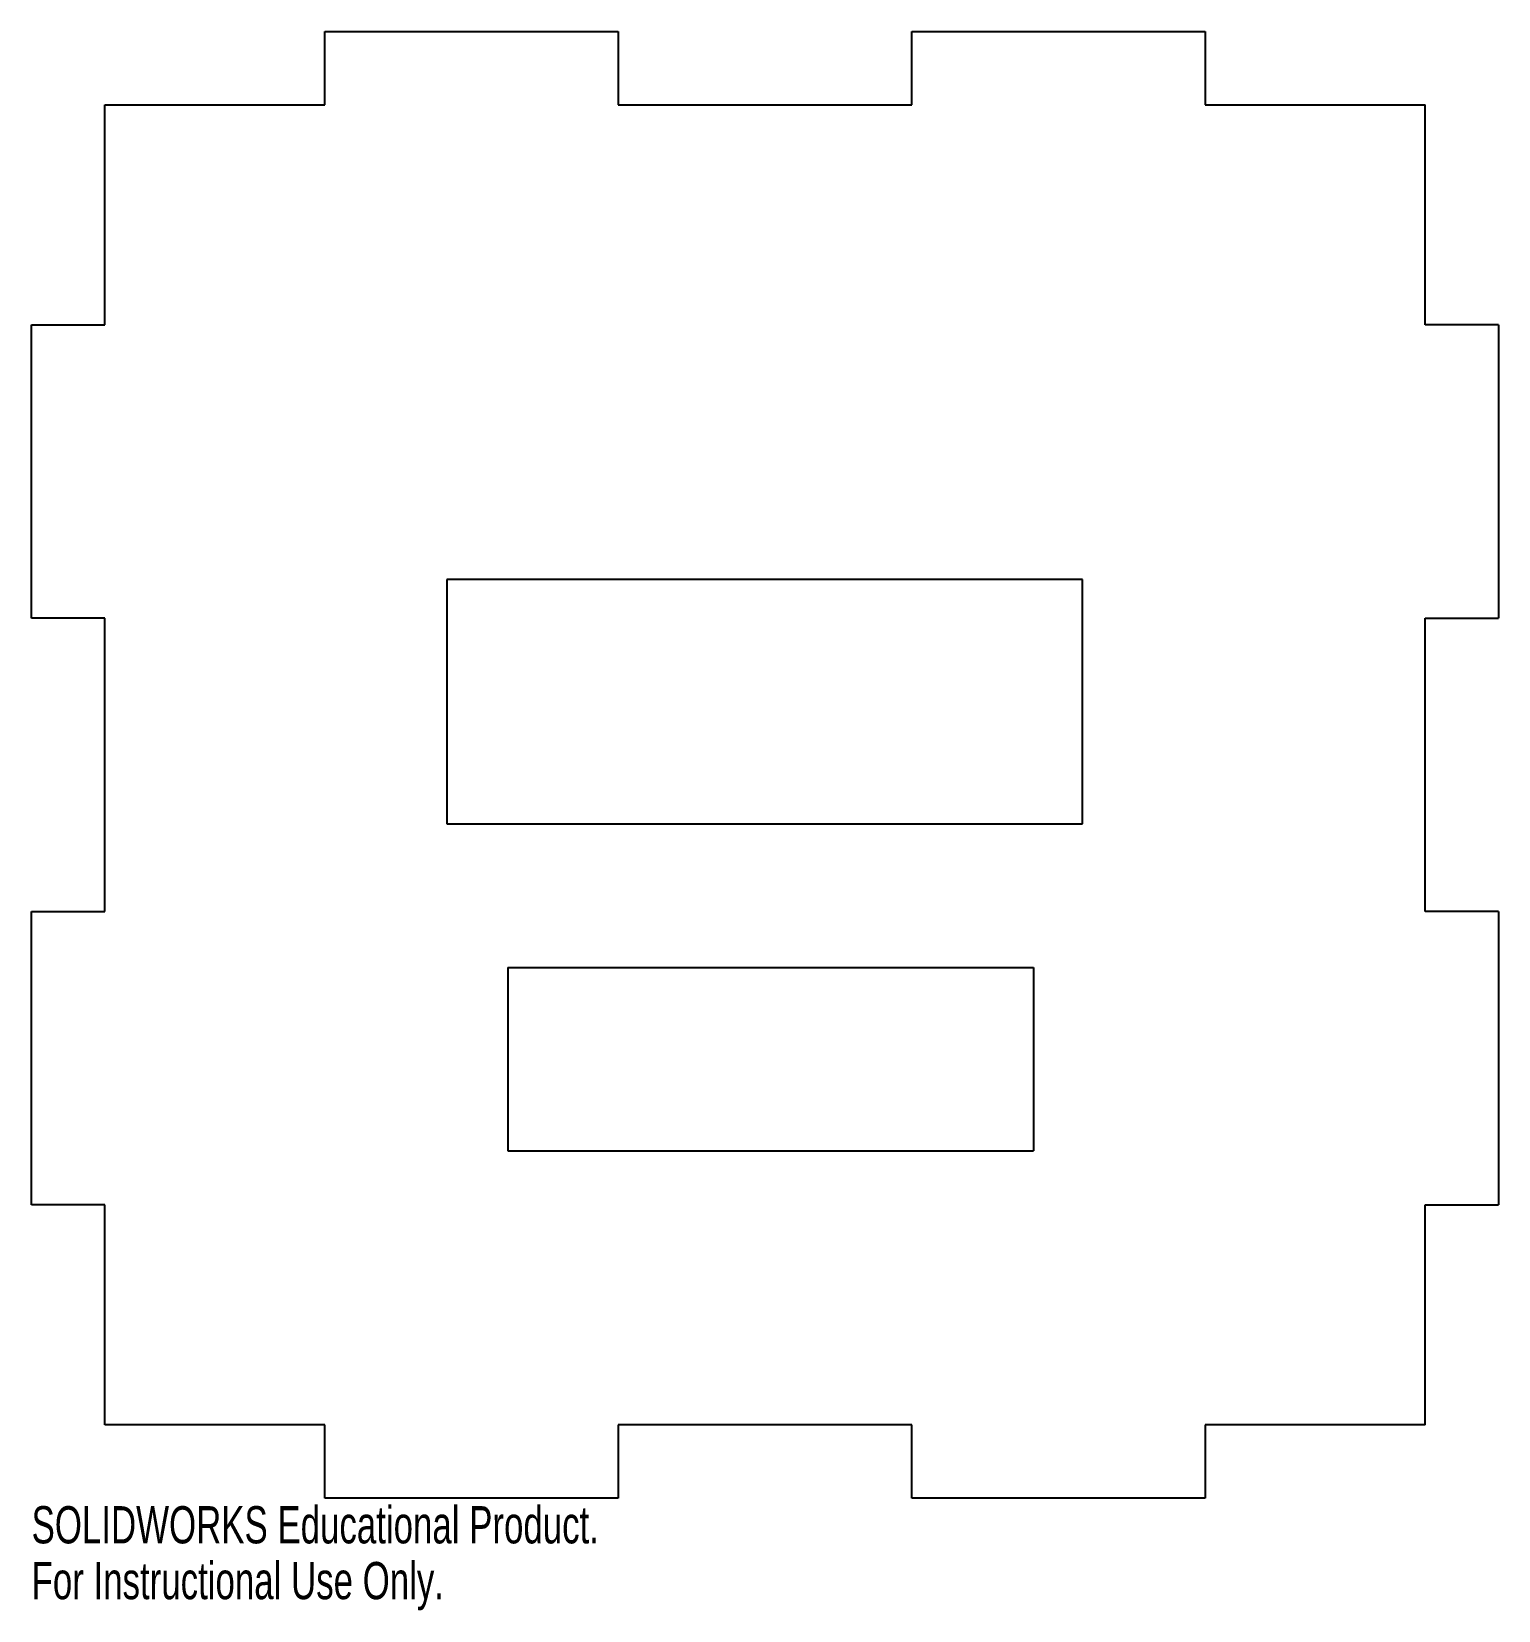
# Model space of a CAD drawing. Header units: inches. Extents: x -7.33 to 0.17, y -7.95 to 0.13.
import ezdxf

# ---------------------------------------------------------------- set-up
doc = ezdxf.new("R2010")
doc.units = ezdxf.units.IN
doc.header["$MEASUREMENT"] = 0
doc.styles.add('SLDTEXTSTYLE0', font='TXT', dxfattribs={"width": 0.7})

msp = doc.modelspace()

# ---------------------------------------------------------------- linework, layer by layer
at = {"color": 7, "linetype": 'Continuous', "lineweight": 25}
for p, q in [((-5.8335, 0.1251), (-4.3335, 0.1251)), ((-5.8335, -0.2499), (-5.8335, 0.1251)), ((-4.3335, 0.1251), (-4.3335, -0.2499)), ((-2.8335, 0.1251), (-1.3335, 0.1251)), ((-2.8335, -0.2499), (-2.8335, 0.1251)), ((-1.3335, 0.1251), (-1.3335, -0.2499)), ((-6.9585, -0.2499), (-5.8335, -0.2499)), ((-6.9585, -1.3749), (-6.9585, -0.2499)), ((-4.3335, -0.2499), (-2.8335, -0.2499)), ((-1.3335, -0.2499), (-0.2085, -0.2499)), ((-0.2085, -1.3749), (-0.2085, -0.2499)), ((-7.3335, -1.3749), (-6.9585, -1.3749)), ((-7.3335, -2.8749), (-7.3335, -1.3749)), ((0.1665, -1.3749), (-0.2085, -1.3749)), ((0.1665, -1.3749), (0.1665, -2.8749)), ((-5.211, -2.6761), (-5.211, -3.9261)), ((-1.961, -2.6761), (-5.211, -2.6761)), ((-1.961, -3.9261), (-1.961, -2.6761)), ((-6.9585, -2.8749), (-7.3335, -2.8749)), ((-6.9585, -4.3749), (-6.9585, -2.8749)), ((-0.2085, -4.3749), (-0.2085, -2.8749)), ((-0.2085, -2.8749), (0.1665, -2.8749)), ((-5.211, -3.9261), (-1.961, -3.9261)), ((-7.3335, -4.3749), (-6.9585, -4.3749)), ((-7.3335, -5.8749), (-7.3335, -4.3749)), ((0.1665, -4.3749), (-0.2085, -4.3749)), ((0.1665, -4.3749), (0.1665, -5.8749)), ((-4.898, -4.6607), (-2.2105, -4.6607)), ((-4.898, -4.6607), (-4.898, -5.5982)), ((-2.2105, -4.6607), (-2.2105, -5.5982)), ((-4.898, -5.5982), (-2.2105, -5.5982)), ((-6.9585, -5.8749), (-7.3335, -5.8749)), ((-6.9585, -6.9999), (-6.9585, -5.8749)), ((-0.2085, -6.9999), (-0.2085, -5.8749)), ((-0.2085, -5.8749), (0.1665, -5.8749)), ((-5.8335, -6.9999), (-6.9585, -6.9999)), ((-5.8335, -7.3749), (-5.8335, -6.9999)), ((-4.3335, -6.9999), (-4.3335, -7.3749)), ((-2.8335, -6.9999), (-4.3335, -6.9999)), ((-2.8335, -7.3749), (-2.8335, -6.9999)), ((-1.3335, -6.9999), (-1.3335, -7.3749)), ((-0.2085, -6.9999), (-1.3335, -6.9999)), ((-4.3335, -7.3749), (-5.8335, -7.3749)), ((-1.3335, -7.3749), (-2.8335, -7.3749))]:
    msp.add_line(p, q, dxfattribs=at)

# ---------------------------------------------------------------- texts
at = {"color": 7, "linetype": 'Continuous', "char_height": 0.1903, "attachment_point": 1, "style": 'SLDTEXTSTYLE0'}
for s, insert in [('SOLIDWORKS Educational Product.', (-7.3335, -7.415)), ('For Instructional Use Only.', (-7.3335, -7.7004))]:
    msp.add_mtext(s, dxfattribs=dict(at, insert=insert))

doc.saveas('drawing.dxf')
